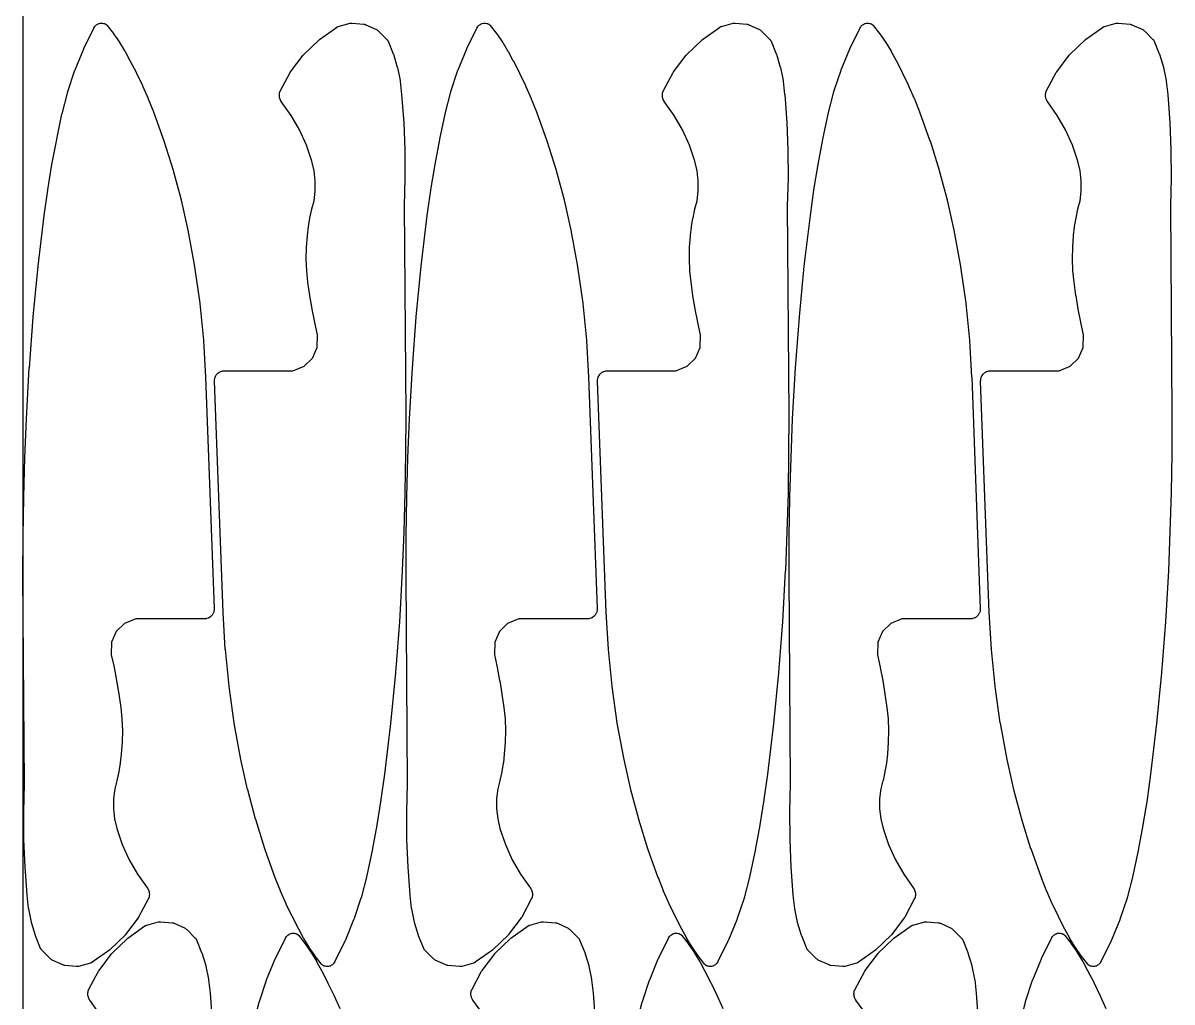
# Model space of a CAD drawing. Header units: metres. Extents: x 0 to 3000, y 0 to 1240.
# Drawn here: x 0 to 401.3, y 619.6 to 961.7 of the extents above; entities that cross this region are included whole.
import ezdxf

# ---------------------------------------------------------------- set-up
doc = ezdxf.new("R2010")
doc.units = ezdxf.units.M

msp = doc.modelspace()

# ---------------------------------------------------------------- linework, layer by layer
at = {"color": 7}
msp.add_lwpolyline([(0, 0), (3000, 0), (3000, 1240), (0, 1240), (0, 0)], close=True, dxfattribs=at)
at = {"color": 1}
for points in [[(35.48, 751.89), (32.58, 749.05), (30.95, 745.33), (30.85, 740.95), (31.8, 736.59), (31.81, 736.55), (32.69, 731.94), (32.7, 731.89), (33.48, 727.26), (33.49, 727.22), (34.15, 722.57), (34.16, 722.53), (34.16, 722.49), (34.56, 718.54), (34.57, 718.42), (34.73, 714.46), (34.73, 714.34), (34.65, 710.38), (34.64, 710.26), (34.32, 706.31), (34.32, 706.28), (34.32, 706.25), (33.98, 703.22), (33.97, 703.11), (33.48, 700.11), (33.46, 700.01), (32.81, 697.03), (32.79, 696.93), (32.03, 694.13), (31.63, 690.67), (31.63, 687.15), (32.02, 683.66), (32.8, 680.21), (34.69, 674.66), (37.11, 669.32), (40.03, 664.24), (43.49, 659.38), (43.54, 659.3), (43.59, 659.22), (43.59, 659.22), (43.6, 659.21), (43.64, 659.13), (43.68, 659.05), (43.84, 658.69), (43.91, 658.52), (43.97, 658.34), (44.06, 657.96), (44.1, 657.78), (44.11, 657.6), (44.14, 657.21), (44.14, 657.02), (44.12, 656.83), (44.07, 656.45), (44.06, 656.38), (44.05, 656.32), (44.04, 656.28), (44.04, 656.25), (44.02, 656.19), (44, 656.13), (43.99, 656.1), (43.98, 656.06), (43.96, 656), (43.94, 655.94), (43.92, 655.91), (43.91, 655.88), (43.88, 655.82), (43.85, 655.76), (40.39, 649.3), (40.31, 649.17), (40.23, 649.04), (35.84, 643.22), (35.74, 643.11), (35.64, 642.99), (30.41, 637.92), (30.29, 637.81), (30.17, 637.72), (24.19, 633.48), (24.14, 633.45), (24.1, 633.42), (24.06, 633.4), (24.03, 633.38), (23.97, 633.35), (23.92, 633.32), (23.89, 633.31), (23.85, 633.29), (23.8, 633.27), (23.75, 633.25), (23.71, 633.23), (23.67, 633.22), (23.61, 633.2), (23.56, 633.19), (19.44, 632.07), (19.27, 632.03), (19.1, 632.01), (18.92, 632), (18.75, 632.01), (14.62, 632.37), (14.45, 632.39), (14.28, 632.43), (14.11, 632.48), (13.95, 632.55), (10.19, 634.28), (10.04, 634.37), (9.89, 634.46), (9.75, 634.57), (9.62, 634.68), (6.6, 637.7), (6.6, 637.7), (6.59, 637.71), (6.53, 637.78), (6.47, 637.84), (6.47, 637.85), (6.46, 637.86), (6.41, 637.93), (6.35, 638), (6.35, 638.01), (6.34, 638.01), (6.3, 638.09), (6.25, 638.17), (6.25, 638.18), (6.24, 638.18), (6.21, 638.27), (6.17, 638.35), (6.17, 638.35), (6.16, 638.36), (4.4, 642.7), (4.34, 642.88), (2.98, 647.35), (2.94, 647.53), (1.99, 652.11), (1.97, 652.29), (1.45, 656.95), (1.45, 656.99), (1.44, 657.02), (0.73, 666.67), (0.72, 666.74), (0.33, 676.41), (0.33, 676.47), (0.26, 686.15), (0.27, 686.21), (0.52, 695.85), (0, 768.73), (0, 768.74), (0, 768.75), (0.06, 782.4), (0.06, 782.42), (0.28, 796.06), (0.28, 796.09), (0.67, 809.72), (0.67, 809.75), (1.22, 823.38), (1.22, 823.4), (1.22, 823.41), (2.21, 841.18), (2.22, 841.22), (3.58, 858.95), (3.59, 858.99), (5.32, 876.7), (5.32, 876.74), (7.42, 894.41), (7.42, 894.43), (7.43, 894.45), (8.67, 903.32), (8.68, 903.36), (10.12, 912.2), (10.13, 912.24), (11.77, 921.05), (11.78, 921.09), (13.62, 929.86), (13.63, 929.9), (13.64, 929.94), (15.61, 937.61), (15.65, 937.75), (18.15, 945.25), (18.2, 945.38), (21.2, 952.7), (21.26, 952.83), (24.76, 959.93), (24.78, 959.95), (24.79, 959.97), (24.82, 960.03), (24.86, 960.1), (24.87, 960.12), (24.88, 960.14), (25.1, 960.46), (25.21, 960.62), (25.34, 960.77), (25.48, 960.9), (25.64, 961.02), (25.95, 961.23), (26.11, 961.33), (26.28, 961.41), (26.46, 961.48), (26.64, 961.53), (27.01, 961.61), (27.2, 961.65), (27.4, 961.66), (27.59, 961.66), (27.79, 961.63), (28.17, 961.57), (28.22, 961.56), (28.27, 961.55), (28.32, 961.53), (28.36, 961.52), (28.41, 961.51), (28.46, 961.49), (28.5, 961.48), (28.55, 961.46), (28.59, 961.44), (28.64, 961.42), (28.68, 961.4), (28.73, 961.38), (28.77, 961.36), (28.82, 961.34), (28.86, 961.31), (28.9, 961.29), (28.94, 961.26), (28.98, 961.23), (29.02, 961.2), (29.06, 961.18), (29.1, 961.14), (29.14, 961.11), (29.17, 961.08), (29.21, 961.05), (29.24, 961.01), (29.28, 960.97), (29.31, 960.94), (29.34, 960.91), (29.37, 960.86), (29.41, 960.83), (31.6, 958.02), (31.66, 957.93), (33.69, 955), (33.75, 954.91), (35.61, 951.88), (35.66, 951.78), (37.35, 948.64), (37.35, 948.63), (37.36, 948.61), (39.6, 944.28), (39.63, 944.22), (41.73, 939.82), (41.76, 939.76), (43.72, 935.29), (43.74, 935.23), (45.56, 930.7), (45.57, 930.66), (45.59, 930.63), (49.19, 920.56), (49.22, 920.48), (52.41, 910.27), (52.43, 910.19), (55.19, 899.86), (55.21, 899.78), (57.55, 889.34), (57.56, 889.31), (57.57, 889.27), (59.9, 876.6), (59.91, 876.52), (61.72, 863.78), (61.73, 863.7), (63.01, 850.89), (63.01, 850.8), (63.76, 837.95), (63.76, 837.93), (63.76, 837.91), (66.79, 757.08), (66.79, 756.99), (66.79, 756.9), (66.79, 756.89), (66.79, 756.89), (66.78, 756.8), (66.77, 756.71), (66.69, 756.15), (66.65, 755.97), (66.6, 755.79), (66.53, 755.62), (66.44, 755.46), (66.17, 754.99), (66.07, 754.83), (65.96, 754.69), (65.84, 754.56), (65.7, 754.43), (65.28, 754.09), (65.13, 753.98), (64.97, 753.89), (64.81, 753.81), (64.63, 753.74), (64.1, 753.57), (64.08, 753.56), (64.07, 753.56), (63.99, 753.54), (63.91, 753.52), (63.89, 753.52), (63.88, 753.51), (63.8, 753.5), (63.72, 753.49), (63.7, 753.48), (63.68, 753.48), (63.6, 753.48), (63.52, 753.47), (63.5, 753.47), (63.49, 753.47), (39.4, 753.47), (35.48, 751.89)], [(98.2, 841.77), (101.1, 844.62), (102.74, 848.33), (102.83, 852.71), (101.89, 857.07), (101.88, 857.11), (100.99, 861.72), (100.98, 861.77), (100.21, 866.4), (100.2, 866.44), (99.53, 871.09), (99.53, 871.13), (99.52, 871.17), (99.12, 875.12), (99.11, 875.24), (98.96, 879.2), (98.95, 879.32), (99.04, 883.28), (99.04, 883.4), (99.36, 887.35), (99.37, 887.38), (99.37, 887.41), (99.7, 890.44), (99.72, 890.55), (100.21, 893.55), (100.23, 893.66), (100.88, 896.63), (100.9, 896.73), (101.66, 899.53), (102.05, 902.99), (102.06, 906.51), (101.67, 910), (100.88, 913.45), (98.99, 919), (96.58, 924.34), (93.66, 929.42), (90.2, 934.28), (90.15, 934.36), (90.1, 934.44), (90.09, 934.44), (90.09, 934.45), (90.05, 934.53), (90.01, 934.61), (89.84, 934.97), (89.77, 935.14), (89.72, 935.32), (89.63, 935.7), (89.59, 935.88), (89.57, 936.06), (89.55, 936.45), (89.55, 936.64), (89.56, 936.83), (89.61, 937.21), (89.63, 937.28), (89.64, 937.35), (89.64, 937.38), (89.65, 937.41), (89.67, 937.47), (89.68, 937.54), (89.69, 937.57), (89.7, 937.6), (89.73, 937.66), (89.75, 937.72), (89.76, 937.75), (89.78, 937.78), (89.81, 937.84), (89.83, 937.9), (93.29, 944.36), (93.37, 944.49), (93.46, 944.62), (97.85, 950.44), (97.94, 950.56), (98.05, 950.67), (103.28, 955.74), (103.39, 955.85), (103.51, 955.94), (109.49, 960.18), (109.54, 960.21), (109.59, 960.24), (109.63, 960.26), (109.66, 960.28), (109.71, 960.31), (109.76, 960.34), (109.8, 960.35), (109.84, 960.37), (109.89, 960.39), (109.94, 960.42), (109.98, 960.43), (110.02, 960.44), (110.07, 960.46), (110.13, 960.48), (114.24, 961.59), (114.41, 961.63), (114.59, 961.65), (114.76, 961.66), (114.94, 961.65), (119.07, 961.29), (119.24, 961.27), (119.41, 961.23), (119.57, 961.18), (119.73, 961.11), (123.49, 959.38), (123.65, 959.3), (123.8, 959.2), (123.94, 959.09), (124.07, 958.98), (127.08, 955.96), (127.09, 955.96), (127.09, 955.95), (127.16, 955.88), (127.22, 955.82), (127.22, 955.81), (127.23, 955.81), (127.28, 955.73), (127.33, 955.66), (127.34, 955.65), (127.34, 955.65), (127.39, 955.57), (127.43, 955.49), (127.44, 955.48), (127.44, 955.48), (127.48, 955.4), (127.52, 955.31), (127.52, 955.31), (127.52, 955.3), (129.29, 950.96), (129.35, 950.78), (130.71, 946.31), (130.75, 946.13), (131.69, 941.55), (131.72, 941.37), (132.24, 936.71), (132.24, 936.67), (132.24, 936.64), (132.96, 926.99), (132.96, 926.92), (133.35, 917.25), (133.35, 917.19), (133.42, 907.52), (133.42, 907.45), (133.16, 897.81), (133.69, 824.93), (133.69, 824.92), (133.69, 824.91), (133.63, 811.26), (133.63, 811.24), (133.41, 797.6), (133.41, 797.57), (133.02, 783.94), (133.02, 783.91), (132.47, 770.28), (132.47, 770.26), (132.47, 770.25), (131.47, 752.49), (131.47, 752.44), (130.1, 734.71), (130.1, 734.67), (128.37, 716.96), (128.36, 716.92), (126.26, 699.25), (126.26, 699.23), (126.26, 699.21), (125.01, 690.34), (125.01, 690.3), (123.56, 681.46), (123.55, 681.42), (121.91, 672.61), (121.9, 672.57), (120.07, 663.81), (120.06, 663.76), (120.05, 663.72), (118.07, 656.05), (118.03, 655.91), (115.54, 648.41), (115.49, 648.28), (112.48, 640.96), (112.43, 640.84), (108.92, 633.73), (108.91, 633.71), (108.9, 633.69), (108.86, 633.63), (108.83, 633.56), (108.81, 633.54), (108.8, 633.52), (108.59, 633.2), (108.47, 633.04), (108.34, 632.9), (108.2, 632.76), (108.05, 632.64), (107.74, 632.43), (107.57, 632.33), (107.4, 632.25), (107.23, 632.18), (107.04, 632.13), (106.68, 632.05), (106.48, 632.01), (106.29, 632), (106.09, 632), (105.9, 632.03), (105.52, 632.09), (105.47, 632.11), (105.42, 632.11), (105.37, 632.13), (105.33, 632.14), (105.28, 632.15), (105.23, 632.17), (105.18, 632.18), (105.14, 632.2), (105.09, 632.22), (105.04, 632.24), (105, 632.26), (104.96, 632.28), (104.91, 632.3), (104.87, 632.33), (104.83, 632.35), (104.79, 632.37), (104.75, 632.4), (104.7, 632.43), (104.67, 632.46), (104.63, 632.49), (104.59, 632.52), (104.55, 632.55), (104.51, 632.58), (104.48, 632.61), (104.44, 632.65), (104.41, 632.69), (104.38, 632.72), (104.34, 632.76), (104.31, 632.8), (104.28, 632.84), (102.09, 635.64), (102.02, 635.73), (100, 638.66), (99.94, 638.75), (98.08, 641.78), (98.02, 641.88), (96.34, 645.02), (96.33, 645.03), (96.33, 645.05), (94.08, 649.38), (94.05, 649.44), (91.95, 653.84), (91.93, 653.9), (89.97, 658.37), (89.94, 658.43), (88.13, 662.96), (88.11, 663), (88.1, 663.03), (84.49, 673.1), (84.47, 673.18), (81.28, 683.39), (81.26, 683.47), (78.49, 693.8), (78.47, 693.88), (76.13, 704.32), (76.13, 704.35), (76.12, 704.39), (73.79, 717.06), (73.77, 717.14), (71.97, 729.88), (71.96, 729.97), (70.68, 742.77), (70.67, 742.86), (69.92, 755.71), (69.92, 755.73), (69.92, 755.75), (66.89, 836.58), (66.89, 836.67), (66.89, 836.76), (66.9, 836.77), (66.9, 836.77), (66.91, 836.86), (66.91, 836.95), (67, 837.51), (67.03, 837.69), (67.09, 837.87), (67.16, 838.04), (67.24, 838.21), (67.51, 838.67), (67.61, 838.83), (67.72, 838.97), (67.85, 839.1), (67.98, 839.23), (68.4, 839.57), (68.55, 839.68), (68.71, 839.77), (68.88, 839.86), (69.05, 839.92), (69.59, 840.09), (69.6, 840.1), (69.62, 840.1), (69.7, 840.12), (69.77, 840.14), (69.79, 840.15), (69.81, 840.15), (69.89, 840.16), (69.97, 840.18), (69.99, 840.18), (70, 840.18), (70.08, 840.18), (70.16, 840.19), (70.18, 840.19), (70.2, 840.19), (94.29, 840.19), (98.2, 841.77)], [(169.27, 751.89), (166.37, 749.05), (164.74, 745.33), (164.64, 740.95), (165.58, 736.59), (165.59, 736.55), (166.48, 731.94), (166.49, 731.89), (167.27, 727.26), (167.27, 727.22), (167.94, 722.57), (167.94, 722.53), (167.95, 722.49), (168.35, 718.54), (168.36, 718.42), (168.52, 714.46), (168.52, 714.34), (168.44, 710.38), (168.43, 710.26), (168.11, 706.31), (168.11, 706.28), (168.1, 706.25), (167.77, 703.22), (167.75, 703.11), (167.26, 700.11), (167.24, 700.01), (166.6, 697.03), (166.57, 696.93), (165.81, 694.13), (165.42, 690.67), (165.42, 687.15), (165.81, 683.66), (166.59, 680.21), (168.48, 674.66), (170.89, 669.32), (173.81, 664.24), (177.28, 659.38), (177.33, 659.3), (177.37, 659.22), (177.38, 659.22), (177.38, 659.21), (177.42, 659.13), (177.46, 659.05), (177.63, 658.69), (177.7, 658.52), (177.75, 658.34), (177.84, 657.96), (177.88, 657.78), (177.9, 657.6), (177.92, 657.21), (177.92, 657.02), (177.91, 656.83), (177.86, 656.45), (177.85, 656.38), (177.84, 656.32), (177.83, 656.28), (177.82, 656.25), (177.8, 656.19), (177.79, 656.13), (177.78, 656.1), (177.77, 656.06), (177.74, 656), (177.72, 655.94), (177.71, 655.91), (177.7, 655.88), (177.67, 655.82), (177.64, 655.76), (174.18, 649.3), (174.1, 649.17), (174.01, 649.04), (169.62, 643.22), (169.53, 643.11), (169.42, 642.99), (164.19, 637.92), (164.08, 637.81), (163.96, 637.72), (157.98, 633.48), (157.93, 633.45), (157.88, 633.42), (157.85, 633.4), (157.81, 633.38), (157.76, 633.35), (157.71, 633.32), (157.67, 633.31), (157.64, 633.29), (157.58, 633.27), (157.53, 633.25), (157.49, 633.23), (157.45, 633.22), (157.4, 633.2), (157.34, 633.19), (153.23, 632.07), (153.06, 632.03), (152.88, 632.01), (152.71, 632), (152.53, 632.01), (148.4, 632.37), (148.23, 632.39), (148.06, 632.43), (147.9, 632.48), (147.74, 632.55), (143.98, 634.28), (143.82, 634.37), (143.67, 634.46), (143.53, 634.57), (143.4, 634.68), (140.39, 637.7), (140.38, 637.7), (140.38, 637.71), (140.32, 637.78), (140.26, 637.84), (140.25, 637.85), (140.25, 637.86), (140.19, 637.93), (140.14, 638), (140.13, 638.01), (140.13, 638.01), (140.08, 638.09), (140.04, 638.17), (140.03, 638.18), (140.03, 638.18), (139.99, 638.27), (139.95, 638.35), (139.95, 638.35), (139.95, 638.36), (138.18, 642.7), (138.12, 642.88), (136.77, 647.35), (136.72, 647.53), (135.78, 652.11), (135.75, 652.29), (135.23, 656.95), (135.23, 656.99), (135.23, 657.02), (134.51, 666.67), (134.51, 666.74), (134.12, 676.41), (134.12, 676.47), (134.05, 686.15), (134.05, 686.21), (134.31, 695.85), (133.79, 768.73), (133.79, 768.74), (133.79, 768.75), (133.84, 782.4), (133.84, 782.42), (134.06, 796.06), (134.07, 796.09), (134.45, 809.72), (134.45, 809.75), (135, 823.38), (135, 823.4), (135, 823.41), (136, 841.18), (136, 841.22), (137.37, 858.95), (137.37, 858.99), (139.1, 876.7), (139.11, 876.74), (141.21, 894.41), (141.21, 894.43), (141.21, 894.45), (142.46, 903.32), (142.47, 903.36), (143.91, 912.2), (143.92, 912.24), (145.56, 921.05), (145.57, 921.09), (147.4, 929.86), (147.42, 929.9), (147.42, 929.94), (149.4, 937.61), (149.44, 937.75), (151.93, 945.25), (151.98, 945.38), (154.99, 952.7), (155.04, 952.83), (158.55, 959.93), (158.56, 959.95), (158.57, 959.97), (158.61, 960.03), (158.65, 960.1), (158.66, 960.12), (158.67, 960.14), (158.88, 960.46), (159, 960.62), (159.13, 960.77), (159.27, 960.9), (159.43, 961.02), (159.74, 961.23), (159.9, 961.33), (160.07, 961.41), (160.25, 961.48), (160.43, 961.53), (160.8, 961.61), (160.99, 961.65), (161.18, 961.66), (161.38, 961.66), (161.57, 961.63), (161.95, 961.57), (162.01, 961.56), (162.06, 961.55), (162.1, 961.53), (162.15, 961.52), (162.2, 961.51), (162.25, 961.49), (162.29, 961.48), (162.33, 961.46), (162.38, 961.44), (162.43, 961.42), (162.47, 961.4), (162.51, 961.38), (162.56, 961.36), (162.6, 961.34), (162.64, 961.31), (162.68, 961.29), (162.73, 961.26), (162.77, 961.23), (162.81, 961.2), (162.84, 961.18), (162.88, 961.14), (162.92, 961.11), (162.96, 961.08), (162.99, 961.05), (163.03, 961.01), (163.07, 960.97), (163.1, 960.94), (163.13, 960.91), (163.16, 960.86), (163.19, 960.83), (165.38, 958.02), (165.45, 957.93), (167.47, 955), (167.54, 954.91), (169.39, 951.88), (169.45, 951.78), (171.13, 948.64), (171.14, 948.63), (171.15, 948.61), (173.39, 944.28), (173.42, 944.22), (175.52, 939.82), (175.55, 939.76), (177.5, 935.29), (177.53, 935.23), (179.34, 930.7), (179.36, 930.66), (179.37, 930.63), (182.98, 920.56), (183, 920.48), (186.19, 910.27), (186.22, 910.19), (188.98, 899.86), (189, 899.78), (191.34, 889.34), (191.34, 889.31), (191.35, 889.27), (193.69, 876.6), (193.7, 876.52), (195.51, 863.78), (195.51, 863.7), (196.79, 850.89), (196.8, 850.8), (197.55, 837.95), (197.55, 837.93), (197.55, 837.91), (200.58, 757.08), (200.58, 756.99), (200.58, 756.9), (200.58, 756.89), (200.58, 756.89), (200.57, 756.8), (200.56, 756.71), (200.47, 756.15), (200.44, 755.97), (200.38, 755.79), (200.31, 755.62), (200.23, 755.46), (199.96, 754.99), (199.86, 754.83), (199.75, 754.69), (199.62, 754.56), (199.49, 754.43), (199.07, 754.09), (198.92, 753.98), (198.76, 753.89), (198.59, 753.81), (198.42, 753.74), (197.89, 753.57), (197.87, 753.56), (197.85, 753.56), (197.78, 753.54), (197.7, 753.52), (197.68, 753.52), (197.66, 753.51), (197.58, 753.5), (197.5, 753.49), (197.49, 753.48), (197.47, 753.48), (197.39, 753.48), (197.31, 753.47), (197.29, 753.47), (197.27, 753.47), (173.19, 753.47), (169.27, 751.89)], [(231.99, 841.77), (234.89, 844.62), (236.52, 848.33), (236.62, 852.71), (235.67, 857.07), (235.67, 857.11), (234.78, 861.72), (234.77, 861.77), (233.99, 866.4), (233.98, 866.44), (233.32, 871.09), (233.31, 871.13), (233.31, 871.17), (232.91, 875.12), (232.9, 875.24), (232.74, 879.2), (232.74, 879.32), (232.82, 883.28), (232.83, 883.4), (233.15, 887.35), (233.15, 887.38), (233.15, 887.41), (233.49, 890.44), (233.5, 890.55), (234, 893.55), (234.02, 893.66), (234.66, 896.63), (234.69, 896.73), (235.45, 899.53), (235.84, 902.99), (235.84, 906.51), (235.45, 910), (234.67, 913.45), (232.78, 919), (230.36, 924.34), (227.44, 929.42), (223.98, 934.28), (223.93, 934.36), (223.88, 934.44), (223.88, 934.44), (223.88, 934.45), (223.83, 934.53), (223.79, 934.61), (223.63, 934.97), (223.56, 935.14), (223.51, 935.32), (223.41, 935.7), (223.38, 935.88), (223.36, 936.06), (223.34, 936.45), (223.33, 936.64), (223.35, 936.83), (223.4, 937.21), (223.41, 937.28), (223.42, 937.35), (223.43, 937.38), (223.44, 937.41), (223.45, 937.47), (223.47, 937.54), (223.48, 937.57), (223.49, 937.6), (223.51, 937.66), (223.54, 937.72), (223.55, 937.75), (223.56, 937.78), (223.59, 937.84), (223.62, 937.9), (227.08, 944.36), (227.16, 944.49), (227.25, 944.62), (231.63, 950.44), (231.73, 950.56), (231.84, 950.67), (237.06, 955.74), (237.18, 955.85), (237.3, 955.94), (243.28, 960.18), (243.33, 960.21), (243.38, 960.24), (243.41, 960.26), (243.45, 960.28), (243.5, 960.31), (243.55, 960.34), (243.58, 960.35), (243.62, 960.37), (243.67, 960.39), (243.73, 960.42), (243.77, 960.43), (243.8, 960.44), (243.86, 960.46), (243.91, 960.48), (248.03, 961.59), (248.2, 961.63), (248.37, 961.65), (248.55, 961.66), (248.73, 961.65), (252.85, 961.29), (253.03, 961.27), (253.19, 961.23), (253.36, 961.18), (253.52, 961.11), (257.28, 959.38), (257.44, 959.3), (257.58, 959.2), (257.72, 959.09), (257.85, 958.98), (260.87, 955.96), (260.88, 955.96), (260.88, 955.95), (260.94, 955.88), (261, 955.82), (261.01, 955.81), (261.01, 955.81), (261.07, 955.73), (261.12, 955.66), (261.12, 955.65), (261.13, 955.65), (261.17, 955.57), (261.22, 955.49), (261.22, 955.48), (261.23, 955.48), (261.27, 955.4), (261.3, 955.31), (261.31, 955.31), (261.31, 955.3), (263.07, 950.96), (263.14, 950.78), (264.49, 946.31), (264.54, 946.13), (265.48, 941.55), (265.51, 941.37), (266.02, 936.71), (266.03, 936.67), (266.03, 936.64), (266.74, 926.99), (266.75, 926.92), (267.14, 917.25), (267.14, 917.19), (267.21, 907.52), (267.21, 907.45), (266.95, 897.81), (267.47, 824.93), (267.47, 824.92), (267.47, 824.91), (267.41, 811.26), (267.41, 811.24), (267.19, 797.6), (267.19, 797.57), (266.81, 783.94), (266.81, 783.91), (266.26, 770.28), (266.25, 770.26), (266.25, 770.25), (265.26, 752.49), (265.25, 752.44), (263.89, 734.71), (263.89, 734.67), (262.15, 716.96), (262.15, 716.92), (260.05, 699.25), (260.05, 699.23), (260.05, 699.21), (258.8, 690.34), (258.79, 690.3), (257.35, 681.46), (257.34, 681.42), (255.7, 672.61), (255.69, 672.57), (253.85, 663.81), (253.84, 663.76), (253.83, 663.72), (251.86, 656.05), (251.82, 655.91), (249.32, 648.41), (249.28, 648.28), (246.27, 640.96), (246.21, 640.84), (242.71, 633.73), (242.7, 633.71), (242.69, 633.69), (242.65, 633.63), (242.61, 633.56), (242.6, 633.54), (242.59, 633.52), (242.37, 633.2), (242.26, 633.04), (242.13, 632.9), (241.99, 632.76), (241.83, 632.64), (241.52, 632.43), (241.36, 632.33), (241.19, 632.25), (241.01, 632.18), (240.83, 632.13), (240.46, 632.05), (240.27, 632.01), (240.07, 632), (239.88, 632), (239.69, 632.03), (239.3, 632.09), (239.25, 632.11), (239.2, 632.11), (239.16, 632.13), (239.11, 632.14), (239.06, 632.15), (239.01, 632.17), (238.97, 632.18), (238.92, 632.2), (238.88, 632.22), (238.83, 632.24), (238.79, 632.26), (238.75, 632.28), (238.7, 632.3), (238.65, 632.33), (238.61, 632.35), (238.57, 632.37), (238.53, 632.4), (238.49, 632.43), (238.45, 632.46), (238.41, 632.49), (238.37, 632.52), (238.33, 632.55), (238.3, 632.58), (238.26, 632.61), (238.23, 632.65), (238.19, 632.69), (238.16, 632.72), (238.13, 632.76), (238.1, 632.8), (238.06, 632.84), (235.88, 635.64), (235.81, 635.73), (233.78, 638.66), (233.72, 638.75), (231.87, 641.78), (231.81, 641.88), (230.13, 645.02), (230.12, 645.03), (230.11, 645.05), (227.87, 649.38), (227.84, 649.44), (225.74, 653.84), (225.71, 653.9), (223.75, 658.37), (223.73, 658.43), (221.91, 662.96), (221.9, 663), (221.89, 663.03), (218.28, 673.1), (218.25, 673.18), (215.07, 683.39), (215.04, 683.47), (212.28, 693.8), (212.26, 693.88), (209.92, 704.32), (209.91, 704.35), (209.91, 704.39), (207.57, 717.06), (207.56, 717.14), (205.75, 729.88), (205.74, 729.97), (204.46, 742.77), (204.46, 742.86), (203.71, 755.71), (203.71, 755.73), (203.71, 755.75), (200.68, 836.58), (200.68, 836.67), (200.68, 836.76), (200.68, 836.77), (200.68, 836.77), (200.69, 836.86), (200.7, 836.95), (200.78, 837.51), (200.82, 837.69), (200.87, 837.87), (200.94, 838.04), (201.03, 838.21), (201.3, 838.67), (201.4, 838.83), (201.51, 838.97), (201.63, 839.1), (201.77, 839.23), (202.19, 839.57), (202.34, 839.68), (202.5, 839.77), (202.66, 839.86), (202.84, 839.92), (203.37, 840.09), (203.39, 840.1), (203.4, 840.1), (203.48, 840.12), (203.56, 840.14), (203.58, 840.15), (203.59, 840.15), (203.67, 840.16), (203.75, 840.18), (203.77, 840.18), (203.79, 840.18), (203.87, 840.18), (203.95, 840.19), (203.97, 840.19), (203.98, 840.19), (228.07, 840.19), (231.99, 841.77)], [(303.05, 751.89), (300.15, 749.05), (298.52, 745.33), (298.42, 740.95), (299.37, 736.59), (299.38, 736.55), (300.27, 731.94), (300.27, 731.89), (301.05, 727.26), (301.06, 727.22), (301.73, 722.57), (301.73, 722.53), (301.74, 722.49), (302.13, 718.54), (302.14, 718.42), (302.3, 714.46), (302.3, 714.34), (302.22, 710.38), (302.22, 710.26), (301.9, 706.31), (301.89, 706.28), (301.89, 706.25), (301.55, 703.22), (301.54, 703.11), (301.05, 700.11), (301.03, 700.01), (300.38, 697.03), (300.36, 696.93), (299.6, 694.13), (299.2, 690.67), (299.2, 687.15), (299.59, 683.66), (300.37, 680.21), (302.26, 674.66), (304.68, 669.32), (307.6, 664.24), (311.06, 659.38), (311.11, 659.3), (311.16, 659.22), (311.16, 659.22), (311.17, 659.21), (311.21, 659.13), (311.25, 659.05), (311.41, 658.69), (311.48, 658.52), (311.54, 658.34), (311.63, 657.96), (311.67, 657.78), (311.69, 657.6), (311.71, 657.21), (311.71, 657.02), (311.69, 656.83), (311.64, 656.45), (311.63, 656.38), (311.62, 656.32), (311.61, 656.28), (311.61, 656.25), (311.59, 656.19), (311.57, 656.13), (311.56, 656.1), (311.55, 656.06), (311.53, 656), (311.51, 655.94), (311.49, 655.91), (311.48, 655.88), (311.45, 655.82), (311.42, 655.76), (307.96, 649.3), (307.89, 649.17), (307.8, 649.04), (303.41, 643.22), (303.31, 643.11), (303.21, 642.99), (297.98, 637.92), (297.87, 637.81), (297.74, 637.72), (291.76, 633.48), (291.71, 633.45), (291.67, 633.42), (291.63, 633.4), (291.6, 633.38), (291.55, 633.35), (291.5, 633.32), (291.46, 633.31), (291.42, 633.29), (291.37, 633.27), (291.32, 633.25), (291.28, 633.23), (291.24, 633.22), (291.18, 633.2), (291.13, 633.19), (287.01, 632.07), (286.84, 632.03), (286.67, 632.01), (286.49, 632), (286.32, 632.01), (282.19, 632.37), (282.02, 632.39), (281.85, 632.43), (281.68, 632.48), (281.52, 632.55), (277.76, 634.28), (277.61, 634.37), (277.46, 634.46), (277.32, 634.57), (277.19, 634.68), (274.17, 637.7), (274.17, 637.7), (274.16, 637.71), (274.1, 637.78), (274.04, 637.84), (274.04, 637.85), (274.03, 637.86), (273.98, 637.93), (273.92, 638), (273.92, 638.01), (273.92, 638.01), (273.87, 638.09), (273.82, 638.17), (273.82, 638.18), (273.82, 638.18), (273.78, 638.27), (273.74, 638.35), (273.74, 638.35), (273.73, 638.36), (271.97, 642.7), (271.91, 642.88), (270.55, 647.35), (270.51, 647.53), (269.57, 652.11), (269.54, 652.29), (269.02, 656.95), (269.02, 656.99), (269.01, 657.02), (268.3, 666.67), (268.3, 666.74), (267.9, 676.41), (267.9, 676.47), (267.84, 686.15), (267.84, 686.21), (268.09, 695.85), (267.57, 768.73), (267.57, 768.74), (267.57, 768.75), (267.63, 782.4), (267.63, 782.42), (267.85, 796.06), (267.85, 796.09), (268.24, 809.72), (268.24, 809.75), (268.79, 823.38), (268.79, 823.4), (268.79, 823.41), (269.79, 841.18), (269.79, 841.22), (271.15, 858.95), (271.16, 858.99), (272.89, 876.7), (272.89, 876.74), (274.99, 894.41), (275, 894.43), (275, 894.45), (276.25, 903.32), (276.25, 903.36), (277.7, 912.2), (277.7, 912.24), (279.34, 921.05), (279.35, 921.09), (281.19, 929.86), (281.2, 929.9), (281.21, 929.94), (283.19, 937.61), (283.23, 937.75), (285.72, 945.25), (285.77, 945.38), (288.77, 952.7), (288.83, 952.83), (292.34, 959.93), (292.35, 959.95), (292.36, 959.97), (292.4, 960.03), (292.43, 960.1), (292.44, 960.12), (292.46, 960.14), (292.67, 960.46), (292.78, 960.62), (292.91, 960.77), (293.06, 960.9), (293.21, 961.02), (293.52, 961.23), (293.68, 961.33), (293.85, 961.41), (294.03, 961.48), (294.22, 961.53), (294.58, 961.61), (294.77, 961.65), (294.97, 961.66), (295.16, 961.66), (295.36, 961.63), (295.74, 961.57), (295.79, 961.56), (295.84, 961.55), (295.89, 961.53), (295.93, 961.52), (295.98, 961.51), (296.03, 961.49), (296.07, 961.48), (296.12, 961.46), (296.17, 961.44), (296.21, 961.42), (296.26, 961.4), (296.3, 961.38), (296.34, 961.36), (296.39, 961.34), (296.43, 961.31), (296.47, 961.29), (296.51, 961.26), (296.56, 961.23), (296.59, 961.2), (296.63, 961.18), (296.67, 961.14), (296.71, 961.11), (296.74, 961.08), (296.78, 961.05), (296.81, 961.01), (296.85, 960.97), (296.88, 960.94), (296.91, 960.91), (296.95, 960.86), (296.98, 960.83), (299.17, 958.02), (299.23, 957.93), (301.26, 955), (301.32, 954.91), (303.18, 951.88), (303.23, 951.78), (304.92, 948.64), (304.92, 948.63), (304.93, 948.61), (307.17, 944.28), (307.2, 944.22), (309.3, 939.82), (309.33, 939.76), (311.29, 935.29), (311.32, 935.23), (313.13, 930.7), (313.14, 930.66), (313.16, 930.63), (316.76, 920.56), (316.79, 920.48), (319.98, 910.27), (320, 910.19), (322.77, 899.86), (322.79, 899.78), (325.12, 889.34), (325.13, 889.31), (325.14, 889.27), (327.47, 876.6), (327.48, 876.52), (329.29, 863.78), (329.3, 863.7), (330.58, 850.89), (330.59, 850.8), (331.33, 837.95), (331.33, 837.93), (331.34, 837.91), (334.36, 757.08), (334.36, 756.99), (334.36, 756.9), (334.36, 756.89), (334.36, 756.89), (334.35, 756.8), (334.34, 756.71), (334.26, 756.15), (334.22, 755.97), (334.17, 755.79), (334.1, 755.62), (334.01, 755.46), (333.74, 754.99), (333.65, 754.83), (333.53, 754.69), (333.41, 754.56), (333.27, 754.43), (332.85, 754.09), (332.71, 753.98), (332.55, 753.89), (332.38, 753.81), (332.2, 753.74), (331.67, 753.57), (331.66, 753.56), (331.64, 753.56), (331.56, 753.54), (331.48, 753.52), (331.47, 753.52), (331.45, 753.51), (331.37, 753.5), (331.29, 753.49), (331.27, 753.48), (331.26, 753.48), (331.17, 753.48), (331.09, 753.47), (331.08, 753.47), (331.06, 753.47), (306.97, 753.47), (303.05, 751.89)], [(365.78, 841.77), (368.68, 844.62), (370.31, 848.33), (370.41, 852.71), (369.46, 857.07), (369.45, 857.11), (368.56, 861.72), (368.56, 861.77), (367.78, 866.4), (367.77, 866.44), (367.1, 871.09), (367.1, 871.13), (367.09, 871.17), (366.69, 875.12), (366.69, 875.24), (366.53, 879.2), (366.53, 879.32), (366.61, 883.28), (366.61, 883.4), (366.93, 887.35), (366.94, 887.38), (366.94, 887.41), (367.28, 890.44), (367.29, 890.55), (367.78, 893.55), (367.8, 893.66), (368.45, 896.63), (368.47, 896.73), (369.23, 899.53), (369.63, 902.99), (369.63, 906.51), (369.24, 910), (368.45, 913.45), (366.56, 919), (364.15, 924.34), (361.23, 929.42), (357.77, 934.28), (357.72, 934.36), (357.67, 934.44), (357.67, 934.44), (357.66, 934.45), (357.62, 934.53), (357.58, 934.61), (357.42, 934.97), (357.35, 935.14), (357.29, 935.32), (357.2, 935.7), (357.16, 935.88), (357.14, 936.06), (357.12, 936.45), (357.12, 936.64), (357.14, 936.83), (357.19, 937.21), (357.2, 937.28), (357.21, 937.35), (357.22, 937.38), (357.22, 937.41), (357.24, 937.47), (357.26, 937.54), (357.27, 937.57), (357.28, 937.6), (357.3, 937.66), (357.32, 937.72), (357.34, 937.75), (357.35, 937.78), (357.38, 937.84), (357.41, 937.9), (360.87, 944.36), (360.94, 944.49), (361.03, 944.62), (365.42, 950.44), (365.52, 950.56), (365.62, 950.67), (370.85, 955.74), (370.96, 955.85), (371.09, 955.94), (377.07, 960.18), (377.11, 960.21), (377.16, 960.24), (377.2, 960.26), (377.23, 960.28), (377.28, 960.31), (377.33, 960.34), (377.37, 960.35), (377.41, 960.37), (377.46, 960.39), (377.51, 960.42), (377.55, 960.43), (377.59, 960.44), (377.64, 960.46), (377.7, 960.48), (381.81, 961.59), (381.99, 961.63), (382.16, 961.65), (382.34, 961.66), (382.51, 961.65), (386.64, 961.29), (386.81, 961.27), (386.98, 961.23), (387.14, 961.18), (387.3, 961.11), (391.07, 959.38), (391.22, 959.3), (391.37, 959.2), (391.51, 959.09), (391.64, 958.98), (394.66, 955.96), (394.66, 955.96), (394.67, 955.95), (394.73, 955.88), (394.79, 955.82), (394.79, 955.81), (394.8, 955.81), (394.85, 955.73), (394.91, 955.66), (394.91, 955.65), (394.91, 955.65), (394.96, 955.57), (395.01, 955.49), (395.01, 955.48), (395.01, 955.48), (395.05, 955.4), (395.09, 955.31), (395.09, 955.31), (395.1, 955.3), (396.86, 950.96), (396.92, 950.78), (398.28, 946.31), (398.32, 946.13), (399.26, 941.55), (399.29, 941.37), (399.81, 936.71), (399.81, 936.67), (399.82, 936.64), (400.53, 926.99), (400.53, 926.92), (400.93, 917.25), (400.93, 917.19), (400.99, 907.52), (400.99, 907.45), (400.74, 897.81), (401.26, 824.93), (401.26, 824.92), (401.26, 824.91), (401.2, 811.26), (401.2, 811.24), (400.98, 797.6), (400.98, 797.57), (400.59, 783.94), (400.59, 783.91), (400.04, 770.28), (400.04, 770.26), (400.04, 770.25), (399.04, 752.49), (399.04, 752.44), (397.68, 734.71), (397.67, 734.67), (395.94, 716.96), (395.94, 716.92), (393.84, 699.25), (393.83, 699.23), (393.83, 699.21), (392.58, 690.34), (392.58, 690.3), (391.13, 681.46), (391.12, 681.42), (389.48, 672.61), (389.48, 672.57), (387.64, 663.81), (387.63, 663.76), (387.62, 663.72), (385.64, 656.05), (385.6, 655.91), (383.11, 648.41), (383.06, 648.28), (380.06, 640.96), (380, 640.84), (376.49, 633.73), (376.48, 633.71), (376.47, 633.69), (376.43, 633.63), (376.4, 633.56), (376.38, 633.54), (376.37, 633.52), (376.16, 633.2), (376.05, 633.04), (375.92, 632.9), (375.77, 632.76), (375.62, 632.64), (375.31, 632.43), (375.15, 632.33), (374.98, 632.25), (374.8, 632.18), (374.61, 632.13), (374.25, 632.05), (374.05, 632.01), (373.86, 632), (373.67, 632), (373.47, 632.03), (373.09, 632.09), (373.04, 632.11), (372.99, 632.11), (372.94, 632.13), (372.9, 632.14), (372.85, 632.15), (372.8, 632.17), (372.75, 632.18), (372.71, 632.2), (372.66, 632.22), (372.62, 632.24), (372.57, 632.26), (372.53, 632.28), (372.49, 632.3), (372.44, 632.33), (372.4, 632.35), (372.36, 632.37), (372.32, 632.4), (372.27, 632.43), (372.24, 632.46), (372.2, 632.49), (372.16, 632.52), (372.12, 632.55), (372.09, 632.58), (372.05, 632.61), (372.01, 632.65), (371.98, 632.69), (371.95, 632.72), (371.91, 632.76), (371.88, 632.8), (371.85, 632.84), (369.66, 635.64), (369.59, 635.73), (367.57, 638.66), (367.51, 638.75), (365.65, 641.78), (365.6, 641.88), (363.91, 645.02), (363.9, 645.03), (363.9, 645.05), (361.65, 649.38), (361.63, 649.44), (359.52, 653.84), (359.5, 653.9), (357.54, 658.37), (357.51, 658.43), (355.7, 662.96), (355.69, 663), (355.67, 663.03), (352.07, 673.1), (352.04, 673.18), (348.85, 683.39), (348.83, 683.47), (346.06, 693.8), (346.04, 693.88), (343.71, 704.32), (343.7, 704.35), (343.69, 704.39), (341.36, 717.06), (341.34, 717.14), (339.54, 729.88), (339.53, 729.97), (338.25, 742.77), (338.24, 742.86), (337.5, 755.71), (337.5, 755.73), (337.49, 755.75), (334.46, 836.58), (334.47, 836.67), (334.47, 836.76), (334.47, 836.77), (334.47, 836.77), (334.48, 836.86), (334.49, 836.95), (334.57, 837.51), (334.61, 837.69), (334.66, 837.87), (334.73, 838.04), (334.81, 838.21), (335.08, 838.67), (335.18, 838.83), (335.29, 838.97), (335.42, 839.1), (335.55, 839.23), (335.97, 839.57), (336.12, 839.68), (336.28, 839.77), (336.45, 839.86), (336.63, 839.92), (337.16, 840.09), (337.17, 840.1), (337.19, 840.1), (337.27, 840.12), (337.35, 840.14), (337.36, 840.15), (337.38, 840.15), (337.46, 840.16), (337.54, 840.18), (337.56, 840.18), (337.57, 840.18), (337.65, 840.18), (337.74, 840.19), (337.75, 840.19), (337.77, 840.19), (361.86, 840.19), (365.78, 841.77)]]:
    msp.add_lwpolyline(points, close=True, dxfattribs=at)
for points in [[(26.76, 615.42), (23.3, 620.28), (23.25, 620.36), (23.2, 620.44), (23.2, 620.44), (23.2, 620.45), (23.16, 620.53), (23.11, 620.61), (22.95, 620.97), (22.88, 621.14), (22.83, 621.32), (22.73, 621.7), (22.7, 621.88), (22.68, 622.06), (22.66, 622.45), (22.65, 622.64), (22.67, 622.83), (22.72, 623.21), (22.73, 623.28), (22.74, 623.35), (22.75, 623.38), (22.76, 623.41), (22.78, 623.47), (22.79, 623.54), (22.8, 623.57), (22.81, 623.6), (22.84, 623.66), (22.86, 623.72), (22.87, 623.75), (22.88, 623.78), (22.91, 623.84), (22.94, 623.9), (26.4, 630.36), (26.48, 630.49), (26.57, 630.62), (30.95, 636.44), (31.05, 636.56), (31.16, 636.67), (36.38, 641.74), (36.5, 641.85), (36.62, 641.94), (42.6, 646.18), (42.65, 646.21), (42.7, 646.24), (42.73, 646.26), (42.77, 646.28), (42.82, 646.31), (42.87, 646.34), (42.91, 646.35), (42.94, 646.37), (43, 646.39), (43.05, 646.42), (43.09, 646.43), (43.13, 646.44), (43.18, 646.46), (43.23, 646.48), (47.35, 647.59), (47.52, 647.63), (47.7, 647.65), (47.87, 647.66), (48.05, 647.65), (52.18, 647.29), (52.35, 647.27), (52.52, 647.23), (52.68, 647.18), (52.84, 647.11), (56.6, 645.38), (56.76, 645.3), (56.91, 645.2), (57.05, 645.09), (57.18, 644.98), (60.19, 641.96), (60.2, 641.96), (60.2, 641.95), (60.26, 641.88), (60.32, 641.82), (60.33, 641.81), (60.33, 641.81), (60.39, 641.73), (60.44, 641.66), (60.44, 641.65), (60.45, 641.65), (60.49, 641.57), (60.54, 641.49), (60.54, 641.48), (60.55, 641.48), (60.59, 641.4), (60.63, 641.31), (60.63, 641.31), (60.63, 641.3), (62.4, 636.96), (62.46, 636.78), (63.81, 632.31), (63.86, 632.13), (64.8, 627.55), (64.83, 627.37), (65.34, 622.71), (65.35, 622.67), (65.35, 622.64), (66.07, 612.99)], [(160.55, 615.42), (157.09, 620.28), (157.04, 620.36), (156.99, 620.44), (156.99, 620.44), (156.98, 620.45), (156.94, 620.53), (156.9, 620.61), (156.74, 620.97), (156.67, 621.14), (156.61, 621.32), (156.52, 621.7), (156.48, 621.88), (156.46, 622.06), (156.44, 622.45), (156.44, 622.64), (156.46, 622.83), (156.51, 623.21), (156.52, 623.28), (156.53, 623.35), (156.54, 623.38), (156.54, 623.41), (156.56, 623.47), (156.58, 623.54), (156.59, 623.57), (156.6, 623.6), (156.62, 623.66), (156.64, 623.72), (156.66, 623.75), (156.67, 623.78), (156.7, 623.84), (156.73, 623.9), (160.19, 630.36), (160.27, 630.49), (160.35, 630.62), (164.74, 636.44), (164.84, 636.56), (164.94, 636.67), (170.17, 641.74), (170.28, 641.85), (170.41, 641.94), (176.39, 646.18), (176.44, 646.21), (176.48, 646.24), (176.52, 646.26), (176.55, 646.28), (176.6, 646.31), (176.65, 646.34), (176.69, 646.35), (176.73, 646.37), (176.78, 646.39), (176.83, 646.42), (176.87, 646.43), (176.91, 646.44), (176.97, 646.46), (177.02, 646.48), (181.14, 647.59), (181.31, 647.63), (181.48, 647.65), (181.66, 647.66), (181.83, 647.65), (185.96, 647.29), (186.13, 647.27), (186.3, 647.23), (186.47, 647.18), (186.63, 647.11), (190.39, 645.38), (190.54, 645.3), (190.69, 645.2), (190.83, 645.09), (190.96, 644.98), (193.98, 641.96), (193.98, 641.96), (193.99, 641.95), (194.05, 641.88), (194.11, 641.82), (194.11, 641.81), (194.12, 641.81), (194.17, 641.73), (194.23, 641.66), (194.23, 641.65), (194.23, 641.65), (194.28, 641.57), (194.33, 641.49), (194.33, 641.48), (194.33, 641.48), (194.37, 641.4), (194.41, 641.31), (194.41, 641.31), (194.42, 641.3), (196.18, 636.96), (196.24, 636.78), (197.6, 632.31), (197.64, 632.13), (198.58, 627.55), (198.61, 627.37), (199.13, 622.71), (199.13, 622.67), (199.14, 622.64), (199.85, 612.99)], [(294.34, 615.42), (290.87, 620.28), (290.83, 620.36), (290.78, 620.44), (290.77, 620.44), (290.77, 620.45), (290.73, 620.53), (290.69, 620.61), (290.52, 620.97), (290.45, 621.14), (290.4, 621.32), (290.31, 621.7), (290.27, 621.88), (290.25, 622.06), (290.23, 622.45), (290.23, 622.64), (290.24, 622.83), (290.29, 623.21), (290.31, 623.28), (290.32, 623.35), (290.32, 623.38), (290.33, 623.41), (290.35, 623.47), (290.36, 623.54), (290.37, 623.57), (290.38, 623.6), (290.41, 623.66), (290.43, 623.72), (290.44, 623.75), (290.45, 623.78), (290.48, 623.84), (290.51, 623.9), (293.97, 630.36), (294.05, 630.49), (294.14, 630.62), (298.53, 636.44), (298.62, 636.56), (298.73, 636.67), (303.96, 641.74), (304.07, 641.85), (304.19, 641.94), (310.17, 646.18), (310.22, 646.21), (310.27, 646.24), (310.3, 646.26), (310.34, 646.28), (310.39, 646.31), (310.44, 646.34), (310.48, 646.35), (310.51, 646.37), (310.57, 646.39), (310.62, 646.42), (310.66, 646.43), (310.7, 646.44), (310.75, 646.46), (310.81, 646.48), (314.92, 647.59), (315.09, 647.63), (315.27, 647.65), (315.44, 647.66), (315.62, 647.65), (319.75, 647.29), (319.92, 647.27), (320.09, 647.23), (320.25, 647.18), (320.41, 647.11), (324.17, 645.38), (324.33, 645.3), (324.48, 645.2), (324.62, 645.09), (324.75, 644.98), (327.76, 641.96), (327.77, 641.96), (327.77, 641.95), (327.83, 641.88), (327.9, 641.82), (327.9, 641.81), (327.9, 641.81), (327.96, 641.73), (328.01, 641.66), (328.02, 641.65), (328.02, 641.65), (328.07, 641.57), (328.11, 641.49), (328.12, 641.48), (328.12, 641.48), (328.16, 641.4), (328.2, 641.31), (328.2, 641.31), (328.2, 641.3), (329.97, 636.96), (330.03, 636.78), (331.38, 632.31), (331.43, 632.13), (332.37, 627.55), (332.4, 627.37), (332.92, 622.71), (332.92, 622.67), (332.92, 622.64), (333.64, 612.99)], [(80.53, 611.94), (82.51, 619.61), (82.55, 619.75), (85.04, 627.25), (85.09, 627.38), (88.1, 634.7), (88.15, 634.83), (91.66, 641.93), (91.67, 641.95), (91.68, 641.97), (91.72, 642.03), (91.75, 642.1), (91.77, 642.12), (91.78, 642.14), (91.99, 642.46), (92.11, 642.62), (92.23, 642.77), (92.38, 642.9), (92.53, 643.02), (92.84, 643.23), (93, 643.33), (93.18, 643.41), (93.35, 643.48), (93.54, 643.53), (93.9, 643.61), (94.1, 643.65), (94.29, 643.66), (94.48, 643.66), (94.68, 643.63), (95.06, 643.57), (95.11, 643.56), (95.16, 643.55), (95.21, 643.53), (95.25, 643.52), (95.3, 643.51), (95.35, 643.49), (95.4, 643.48), (95.44, 643.46), (95.49, 643.44), (95.54, 643.42), (95.58, 643.4), (95.62, 643.38), (95.66, 643.36), (95.71, 643.34), (95.75, 643.31), (95.79, 643.29), (95.83, 643.26), (95.88, 643.23), (95.91, 643.2), (95.95, 643.18), (95.99, 643.14), (96.03, 643.11), (96.06, 643.08), (96.1, 643.05), (96.14, 643.01), (96.17, 642.97), (96.2, 642.94), (96.24, 642.91), (96.27, 642.86), (96.3, 642.83), (98.49, 640.02), (98.56, 639.93), (100.58, 637), (100.64, 636.91), (102.5, 633.88), (102.55, 633.78), (104.24, 630.64), (104.25, 630.63), (104.25, 630.61), (106.5, 626.28), (106.52, 626.22), (108.63, 621.82), (108.65, 621.76), (110.61, 617.29)], [(214.32, 611.94), (216.29, 619.61), (216.33, 619.75), (218.83, 627.25), (218.88, 627.38), (221.88, 634.7), (221.94, 634.83), (225.44, 641.93), (225.45, 641.95), (225.46, 641.97), (225.5, 642.03), (225.54, 642.1), (225.55, 642.12), (225.56, 642.14), (225.78, 642.46), (225.89, 642.62), (226.02, 642.77), (226.16, 642.9), (226.32, 643.02), (226.63, 643.23), (226.79, 643.33), (226.96, 643.41), (227.14, 643.48), (227.32, 643.53), (227.69, 643.61), (227.88, 643.65), (228.08, 643.66), (228.27, 643.66), (228.46, 643.63), (228.85, 643.57), (228.9, 643.56), (228.95, 643.55), (228.99, 643.53), (229.04, 643.52), (229.09, 643.51), (229.14, 643.49), (229.18, 643.48), (229.23, 643.46), (229.27, 643.44), (229.32, 643.42), (229.36, 643.4), (229.41, 643.38), (229.45, 643.36), (229.5, 643.34), (229.54, 643.31), (229.58, 643.29), (229.62, 643.26), (229.66, 643.23), (229.7, 643.2), (229.74, 643.18), (229.78, 643.14), (229.82, 643.11), (229.85, 643.08), (229.89, 643.05), (229.92, 643.01), (229.96, 642.97), (229.99, 642.94), (230.02, 642.91), (230.05, 642.86), (230.09, 642.83), (232.28, 640.02), (232.34, 639.93), (234.37, 637), (234.43, 636.91), (236.28, 633.88), (236.34, 633.78), (238.02, 630.64), (238.03, 630.63), (238.04, 630.61), (240.28, 626.28), (240.31, 626.22), (242.41, 621.82), (242.44, 621.76), (244.4, 617.29)], [(348.1, 611.94), (350.08, 619.61), (350.12, 619.75), (352.61, 627.25), (352.66, 627.38), (355.67, 634.7), (355.72, 634.83), (359.23, 641.93), (359.24, 641.95), (359.25, 641.97), (359.29, 642.03), (359.32, 642.1), (359.34, 642.12), (359.35, 642.14), (359.56, 642.46), (359.68, 642.62), (359.81, 642.77), (359.95, 642.9), (360.1, 643.02), (360.41, 643.23), (360.58, 643.33), (360.75, 643.41), (360.92, 643.48), (361.11, 643.53), (361.48, 643.61), (361.67, 643.65), (361.86, 643.66), (362.06, 643.66), (362.25, 643.63), (362.63, 643.57), (362.68, 643.56), (362.73, 643.55), (362.78, 643.53), (362.83, 643.52), (362.87, 643.51), (362.92, 643.49), (362.97, 643.48), (363.01, 643.46), (363.06, 643.44), (363.11, 643.42), (363.15, 643.4), (363.19, 643.38), (363.24, 643.36), (363.28, 643.34), (363.32, 643.31), (363.36, 643.29), (363.4, 643.26), (363.45, 643.23), (363.48, 643.2), (363.52, 643.18), (363.56, 643.14), (363.6, 643.11), (363.64, 643.08), (363.67, 643.05), (363.71, 643.01), (363.74, 642.97), (363.78, 642.94), (363.81, 642.91), (363.84, 642.86), (363.87, 642.83), (366.06, 640.02), (366.13, 639.93), (368.15, 637), (368.21, 636.91), (370.07, 633.88), (370.13, 633.78), (371.81, 630.64), (371.82, 630.63), (371.83, 630.61), (374.07, 626.28), (374.1, 626.22), (376.2, 621.82), (376.22, 621.76), (378.18, 617.29)]]:
    msp.add_lwpolyline(points, dxfattribs=at)

doc.saveas('drawing.dxf')
